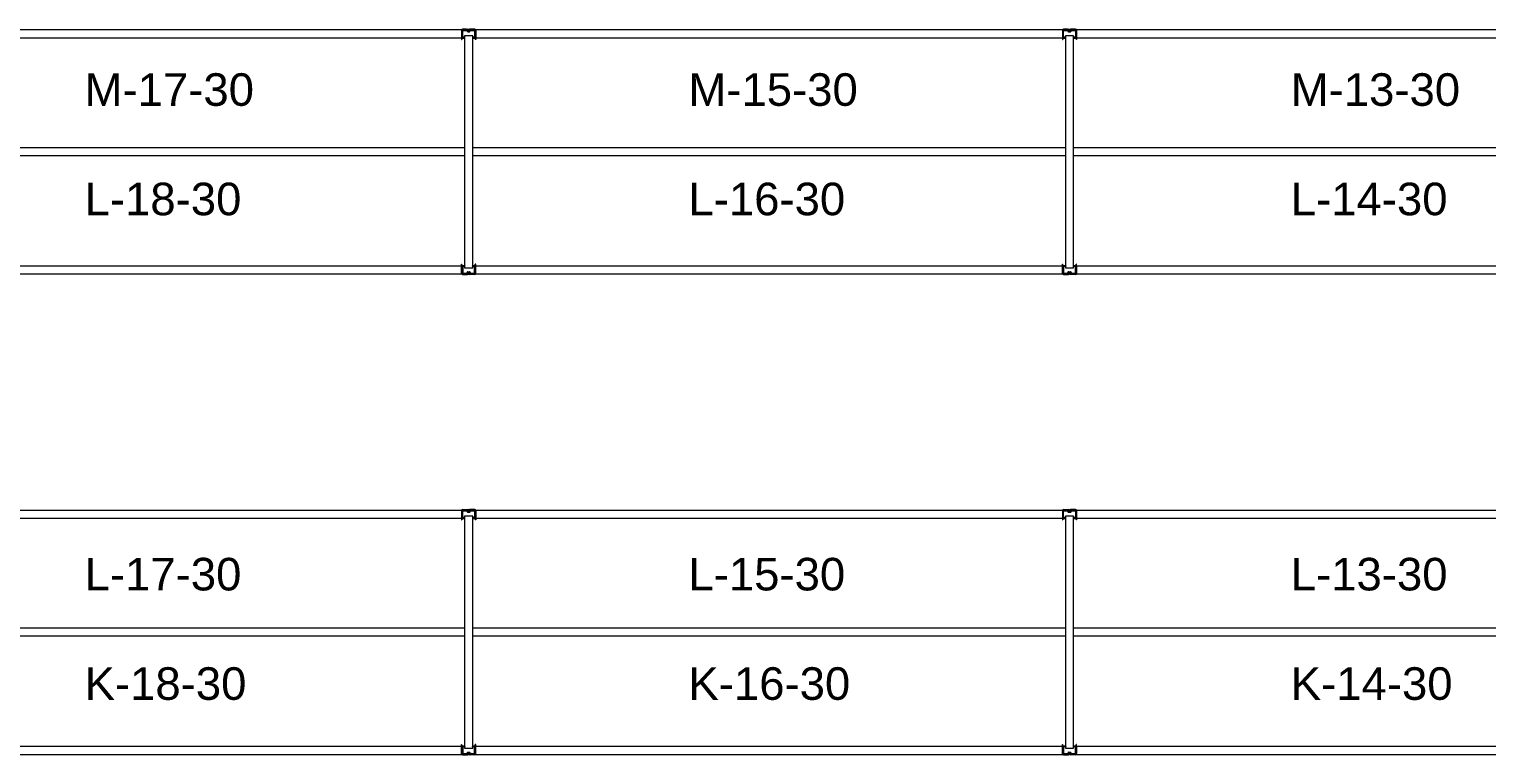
# Model space of a CAD drawing. Header units: inches. Extents: x 2743 to 10591, y -1604 to 5792.
# Drawn here: x 3459 to 3817.1, y 373.6 to 551.8 of the extents above; entities that cross this region are included whole.
import ezdxf

# ---------------------------------------------------------------- set-up
doc = ezdxf.new("R2010")
doc.units = ezdxf.units.IN
doc.header["$LTSCALE"] = 0.1875
doc.header["$MEASUREMENT"] = 0
for name, color, linetype, lineweight in [('22 Dimension', 7, 'Continuous', 5), ('32 Echelle', 160, 'Continuous', 15), ('33 Poutre', 30, 'Continuous', 15)]:
    doc.layers.add(name, color=color, linetype=linetype, lineweight=lineweight)
doc.styles.add('arial', font='')
doc.styles.get('arial').set_extended_font_data('Arial')

msp = doc.modelspace()

# ---------------------------------------------------------------- hatches: boundary and pattern name
at = {"layer": '32 Echelle'}
for points in [[(3565.95882, 549.49574), (3565.95882, 549.68324), (3565.77132, 549.68324)], [(3565.95882, 549.49574), (3565.95882, 549.68324), (3565.77132, 549.68324)], [(3567.95882, 549.49574), (3567.95882, 549.68324), (3568.14632, 549.68324)], [(3567.95882, 549.49574), (3567.95882, 549.68324), (3568.14632, 549.68324)], [(3713.58382, 549.49574), (3713.58382, 549.68324), (3713.39632, 549.68324)], [(3713.58382, 549.49574), (3713.58382, 549.68324), (3713.39632, 549.68324)], [(3715.58382, 549.49574), (3715.58382, 549.68324), (3715.77132, 549.68324)], [(3715.58382, 549.49574), (3715.58382, 549.68324), (3715.77132, 549.68324)], [(3565.95882, 493.87074), (3565.95882, 493.68324), (3565.77132, 493.68324)], [(3565.95882, 493.87074), (3565.95882, 493.68324), (3565.77132, 493.68324)], [(3567.95882, 493.87074), (3567.95882, 493.68324), (3568.14632, 493.68324)], [(3567.95882, 493.87074), (3567.95882, 493.68324), (3568.14632, 493.68324)], [(3713.58382, 493.87074), (3713.58382, 493.68324), (3713.39632, 493.68324)], [(3713.58382, 493.87074), (3713.58382, 493.68324), (3713.39632, 493.68324)], [(3715.58382, 493.87074), (3715.58382, 493.68324), (3715.77132, 493.68324)], [(3715.58382, 493.87074), (3715.58382, 493.68324), (3715.77132, 493.68324)], [(3565.95882, 431.49574), (3565.95882, 431.68324), (3565.77132, 431.68324)], [(3565.95882, 431.49574), (3565.95882, 431.68324), (3565.77132, 431.68324)], [(3567.95882, 431.49574), (3567.95882, 431.68324), (3568.14632, 431.68324)], [(3567.95882, 431.49574), (3567.95882, 431.68324), (3568.14632, 431.68324)], [(3713.58382, 431.49574), (3713.58382, 431.68324), (3713.39632, 431.68324)], [(3713.58382, 431.49574), (3713.58382, 431.68324), (3713.39632, 431.68324)], [(3715.58382, 431.49574), (3715.58382, 431.68324), (3715.77132, 431.68324)], [(3715.58382, 431.49574), (3715.58382, 431.68324), (3715.77132, 431.68324)], [(3565.95882, 375.87074), (3565.95882, 375.68324), (3565.77132, 375.68324)], [(3565.95882, 375.87074), (3565.95882, 375.68324), (3565.77132, 375.68324)], [(3567.95882, 375.87074), (3567.95882, 375.68324), (3568.14632, 375.68324)], [(3567.95882, 375.87074), (3567.95882, 375.68324), (3568.14632, 375.68324)], [(3713.58382, 375.87074), (3713.58382, 375.68324), (3713.39632, 375.68324)], [(3713.58382, 375.87074), (3713.58382, 375.68324), (3713.39632, 375.68324)], [(3715.58382, 375.87074), (3715.58382, 375.68324), (3715.77132, 375.68324)], [(3715.58382, 375.87074), (3715.58382, 375.68324), (3715.77132, 375.68324)]]:
    msp.add_hatch(color=256, dxfattribs=at).paths.add_polyline_path(points)

# ---------------------------------------------------------------- linework, layer by layer
at = {"layer": '22 Dimension'}
for p, q in [((3565.95882, 522.68324), (3420.33382, 522.68324)), ((3565.95882, 520.68324), (3420.33382, 520.68324)), ((3713.58382, 522.68324), (3567.95882, 522.68324)), ((3713.58382, 520.68324), (3567.95882, 520.68324)), ((3861.20882, 522.68324), (3715.58382, 522.68324)), ((3861.20882, 520.68324), (3715.58382, 520.68324)), ((3565.95882, 404.68324), (3420.33382, 404.68324)), ((3713.58382, 404.68324), (3567.95882, 404.68324)), ((3861.20882, 404.68324), (3715.58382, 404.68324)), ((3565.95882, 402.68324), (3420.33382, 402.68324)), ((3713.58382, 402.68324), (3567.95882, 402.68324)), ((3861.20882, 402.68324), (3715.58382, 402.68324))]:
    msp.add_line(p, q, dxfattribs=at)
at = {"layer": '32 Echelle', "linetype": 'Continuous', "lineweight": 25}
for p, q in [((3566.44645, 551.68324), (3565.51761, 551.68324)), ((3566.44645, 551.68324), (3565.51761, 551.68324)), ((3565.51761, 551.59324), (3566.44645, 551.59324)), ((3565.51761, 551.59324), (3566.44645, 551.59324)), ((3566.5361, 551.5269), (3566.58001, 551.38326)), ((3566.5361, 551.5269), (3566.58001, 551.38326)), ((3566.66608, 551.40958), (3566.62217, 551.55321)), ((3566.66608, 551.40958), (3566.62217, 551.55321)), ((3567.29547, 551.55321), (3567.25155, 551.40958)), ((3567.29547, 551.55321), (3567.25155, 551.40958)), ((3567.33762, 551.38326), (3567.38153, 551.5269)), ((3567.33762, 551.38326), (3567.38153, 551.5269)), ((3568.40002, 551.68324), (3567.47119, 551.68324)), ((3568.40002, 551.68324), (3567.47119, 551.68324)), ((3567.47119, 551.59324), (3568.40002, 551.59324)), ((3567.47119, 551.59324), (3568.40002, 551.59324)), ((3714.07145, 551.68324), (3713.14261, 551.68324)), ((3714.07145, 551.68324), (3713.14261, 551.68324)), ((3713.14261, 551.59324), (3714.07145, 551.59324)), ((3713.14261, 551.59324), (3714.07145, 551.59324)), ((3714.1611, 551.5269), (3714.20501, 551.38326)), ((3714.1611, 551.5269), (3714.20501, 551.38326)), ((3714.29108, 551.40958), (3714.24717, 551.55321)), ((3714.29108, 551.40958), (3714.24717, 551.55321)), ((3714.92047, 551.55321), (3714.87655, 551.40958)), ((3714.92047, 551.55321), (3714.87655, 551.40958)), ((3714.96262, 551.38326), (3715.00653, 551.5269)), ((3714.96262, 551.38326), (3715.00653, 551.5269)), ((3716.02502, 551.68324), (3715.09619, 551.68324)), ((3716.02502, 551.68324), (3715.09619, 551.68324)), ((3715.09619, 551.59324), (3716.02502, 551.59324)), ((3715.09619, 551.59324), (3716.02502, 551.59324)), ((3565.33386, 551.49949), (3565.33386, 549.86699)), ((3565.33386, 551.49949), (3565.33386, 549.86699)), ((3565.42386, 549.86699), (3565.42386, 551.49949)), ((3565.42386, 549.86699), (3565.42386, 551.49949)), ((3565.93386, 549.77324), (3565.51761, 549.77324)), ((3565.93386, 549.77324), (3565.51761, 549.77324)), ((3565.51761, 549.68324), (3565.93386, 549.68324)), ((3565.51761, 549.68324), (3565.93386, 549.68324)), ((3565.93386, 549.68324), (3565.93386, 549.77324)), ((3565.93386, 549.68324), (3565.93386, 549.77324)), ((3567.1619, 551.34324), (3566.75573, 551.34324)), ((3567.1619, 551.34324), (3566.75573, 551.34324)), ((3566.75573, 551.25324), (3567.1619, 551.25324)), ((3566.75573, 551.25324), (3567.1619, 551.25324)), ((3568.40002, 549.77324), (3567.98377, 549.77324)), ((3567.98377, 549.77324), (3567.98377, 549.68324)), ((3568.40002, 549.77324), (3567.98377, 549.77324)), ((3567.98377, 549.77324), (3567.98377, 549.68324)), ((3567.98377, 549.68324), (3568.40002, 549.68324)), ((3567.98377, 549.68324), (3568.40002, 549.68324)), ((3568.49377, 551.49949), (3568.49377, 549.86699)), ((3568.49377, 551.49949), (3568.49377, 549.86699)), ((3568.58377, 549.86699), (3568.58377, 551.49949)), ((3568.58377, 549.86699), (3568.58377, 551.49949)), ((3712.95886, 551.49949), (3712.95886, 549.86699)), ((3712.95886, 551.49949), (3712.95886, 549.86699)), ((3713.04886, 549.86699), (3713.04886, 551.49949)), ((3713.04886, 549.86699), (3713.04886, 551.49949)), ((3713.55886, 549.77324), (3713.14261, 549.77324)), ((3713.55886, 549.77324), (3713.14261, 549.77324)), ((3713.14261, 549.68324), (3713.55886, 549.68324)), ((3713.14261, 549.68324), (3713.55886, 549.68324)), ((3713.55886, 549.68324), (3713.55886, 549.77324)), ((3713.55886, 549.68324), (3713.55886, 549.77324)), ((3714.7869, 551.34324), (3714.38073, 551.34324)), ((3714.7869, 551.34324), (3714.38073, 551.34324)), ((3714.38073, 551.25324), (3714.7869, 551.25324)), ((3714.38073, 551.25324), (3714.7869, 551.25324)), ((3716.02502, 549.77324), (3715.60877, 549.77324)), ((3715.60877, 549.77324), (3715.60877, 549.68324)), ((3716.02502, 549.77324), (3715.60877, 549.77324)), ((3715.60877, 549.77324), (3715.60877, 549.68324)), ((3715.60877, 549.68324), (3716.02502, 549.68324)), ((3715.60877, 549.68324), (3716.02502, 549.68324)), ((3716.11877, 551.49949), (3716.11877, 549.86699)), ((3716.11877, 551.49949), (3716.11877, 549.86699)), ((3716.20877, 549.86699), (3716.20877, 551.49949)), ((3716.20877, 549.86699), (3716.20877, 551.49949)), ((3565.33386, 491.86699), (3565.33386, 493.49949)), ((3565.33386, 491.86699), (3565.33386, 493.49949)), ((3565.42386, 493.49949), (3565.42386, 491.86699)), ((3565.42386, 493.49949), (3565.42386, 491.86699)), ((3565.51761, 493.68324), (3565.93386, 493.68324)), ((3565.51761, 493.68324), (3565.93386, 493.68324)), ((3565.93386, 493.59324), (3565.51761, 493.59324)), ((3565.93386, 493.59324), (3565.51761, 493.59324)), ((3565.51761, 491.77324), (3566.44645, 491.77324)), ((3565.51761, 491.77324), (3566.44645, 491.77324)), ((3566.44645, 491.68324), (3565.51761, 491.68324)), ((3566.44645, 491.68324), (3565.51761, 491.68324)), ((3565.93386, 493.68324), (3565.93386, 493.59324)), ((3565.93386, 493.68324), (3565.93386, 493.59324)), ((3566.5361, 491.83958), (3566.58001, 491.98321)), ((3566.5361, 491.83958), (3566.58001, 491.98321)), ((3566.66608, 491.9569), (3566.62217, 491.81326)), ((3566.66608, 491.9569), (3566.62217, 491.81326)), ((3566.75573, 492.11324), (3567.1619, 492.11324)), ((3566.75573, 492.11324), (3567.1619, 492.11324)), ((3567.1619, 492.02324), (3566.75573, 492.02324)), ((3567.1619, 492.02324), (3566.75573, 492.02324)), ((3567.29547, 491.81326), (3567.25155, 491.9569)), ((3567.29547, 491.81326), (3567.25155, 491.9569)), ((3567.33762, 491.98321), (3567.38153, 491.83958)), ((3567.33762, 491.98321), (3567.38153, 491.83958)), ((3567.47119, 491.77324), (3568.40002, 491.77324)), ((3567.47119, 491.77324), (3568.40002, 491.77324)), ((3568.40002, 491.68324), (3567.47119, 491.68324)), ((3568.40002, 491.68324), (3567.47119, 491.68324)), ((3567.98377, 493.68324), (3568.40002, 493.68324)), ((3567.98377, 493.59324), (3567.98377, 493.68324)), ((3567.98377, 493.68324), (3568.40002, 493.68324)), ((3567.98377, 493.59324), (3567.98377, 493.68324)), ((3568.40002, 493.59324), (3567.98377, 493.59324)), ((3568.40002, 493.59324), (3567.98377, 493.59324)), ((3568.49377, 491.86699), (3568.49377, 493.49949)), ((3568.49377, 491.86699), (3568.49377, 493.49949)), ((3568.58377, 493.49949), (3568.58377, 491.86699)), ((3568.58377, 493.49949), (3568.58377, 491.86699)), ((3712.95886, 491.86699), (3712.95886, 493.49949)), ((3712.95886, 491.86699), (3712.95886, 493.49949)), ((3713.04886, 493.49949), (3713.04886, 491.86699)), ((3713.04886, 493.49949), (3713.04886, 491.86699)), ((3713.14261, 493.68324), (3713.55886, 493.68324)), ((3713.14261, 493.68324), (3713.55886, 493.68324)), ((3713.55886, 493.59324), (3713.14261, 493.59324)), ((3713.55886, 493.59324), (3713.14261, 493.59324)), ((3713.14261, 491.77324), (3714.07145, 491.77324)), ((3713.14261, 491.77324), (3714.07145, 491.77324)), ((3714.07145, 491.68324), (3713.14261, 491.68324)), ((3714.07145, 491.68324), (3713.14261, 491.68324)), ((3713.55886, 493.68324), (3713.55886, 493.59324)), ((3713.55886, 493.68324), (3713.55886, 493.59324)), ((3714.1611, 491.83958), (3714.20501, 491.98321)), ((3714.1611, 491.83958), (3714.20501, 491.98321)), ((3714.29108, 491.9569), (3714.24717, 491.81326)), ((3714.29108, 491.9569), (3714.24717, 491.81326)), ((3714.38073, 492.11324), (3714.7869, 492.11324)), ((3714.38073, 492.11324), (3714.7869, 492.11324)), ((3714.7869, 492.02324), (3714.38073, 492.02324)), ((3714.7869, 492.02324), (3714.38073, 492.02324)), ((3714.92047, 491.81326), (3714.87655, 491.9569)), ((3714.92047, 491.81326), (3714.87655, 491.9569)), ((3714.96262, 491.98321), (3715.00653, 491.83958)), ((3714.96262, 491.98321), (3715.00653, 491.83958)), ((3715.09619, 491.77324), (3716.02502, 491.77324)), ((3715.09619, 491.77324), (3716.02502, 491.77324)), ((3716.02502, 491.68324), (3715.09619, 491.68324)), ((3716.02502, 491.68324), (3715.09619, 491.68324)), ((3715.60877, 493.68324), (3716.02502, 493.68324)), ((3715.60877, 493.59324), (3715.60877, 493.68324)), ((3715.60877, 493.68324), (3716.02502, 493.68324)), ((3715.60877, 493.59324), (3715.60877, 493.68324)), ((3716.02502, 493.59324), (3715.60877, 493.59324)), ((3716.02502, 493.59324), (3715.60877, 493.59324)), ((3716.11877, 491.86699), (3716.11877, 493.49949)), ((3716.11877, 491.86699), (3716.11877, 493.49949)), ((3716.20877, 493.49949), (3716.20877, 491.86699)), ((3716.20877, 493.49949), (3716.20877, 491.86699)), ((3565.33386, 433.49949), (3565.33386, 431.86699)), ((3565.33386, 433.49949), (3565.33386, 431.86699)), ((3565.42386, 431.86699), (3565.42386, 433.49949)), ((3565.42386, 431.86699), (3565.42386, 433.49949)), ((3566.44645, 433.68324), (3565.51761, 433.68324)), ((3566.44645, 433.68324), (3565.51761, 433.68324)), ((3565.51761, 433.59324), (3566.44645, 433.59324)), ((3565.51761, 433.59324), (3566.44645, 433.59324)), ((3566.5361, 433.5269), (3566.58001, 433.38326)), ((3566.5361, 433.5269), (3566.58001, 433.38326)), ((3566.66608, 433.40958), (3566.62217, 433.55321)), ((3566.66608, 433.40958), (3566.62217, 433.55321)), ((3567.1619, 433.34324), (3566.75573, 433.34324)), ((3567.1619, 433.34324), (3566.75573, 433.34324)), ((3567.29547, 433.55321), (3567.25155, 433.40958)), ((3567.29547, 433.55321), (3567.25155, 433.40958)), ((3567.33762, 433.38326), (3567.38153, 433.5269)), ((3567.33762, 433.38326), (3567.38153, 433.5269)), ((3568.40002, 433.68324), (3567.47119, 433.68324)), ((3568.40002, 433.68324), (3567.47119, 433.68324)), ((3567.47119, 433.59324), (3568.40002, 433.59324)), ((3567.47119, 433.59324), (3568.40002, 433.59324)), ((3568.49377, 433.49949), (3568.49377, 431.86699)), ((3568.49377, 433.49949), (3568.49377, 431.86699)), ((3568.58377, 431.86699), (3568.58377, 433.49949)), ((3568.58377, 431.86699), (3568.58377, 433.49949)), ((3712.95886, 433.49949), (3712.95886, 431.86699)), ((3712.95886, 433.49949), (3712.95886, 431.86699)), ((3713.04886, 431.86699), (3713.04886, 433.49949)), ((3713.04886, 431.86699), (3713.04886, 433.49949)), ((3714.07145, 433.68324), (3713.14261, 433.68324)), ((3714.07145, 433.68324), (3713.14261, 433.68324)), ((3713.14261, 433.59324), (3714.07145, 433.59324)), ((3713.14261, 433.59324), (3714.07145, 433.59324)), ((3714.1611, 433.5269), (3714.20501, 433.38326)), ((3714.1611, 433.5269), (3714.20501, 433.38326)), ((3714.29108, 433.40958), (3714.24717, 433.55321)), ((3714.29108, 433.40958), (3714.24717, 433.55321)), ((3714.7869, 433.34324), (3714.38073, 433.34324)), ((3714.7869, 433.34324), (3714.38073, 433.34324)), ((3714.92047, 433.55321), (3714.87655, 433.40958)), ((3714.92047, 433.55321), (3714.87655, 433.40958)), ((3714.96262, 433.38326), (3715.00653, 433.5269)), ((3714.96262, 433.38326), (3715.00653, 433.5269)), ((3716.02502, 433.68324), (3715.09619, 433.68324)), ((3716.02502, 433.68324), (3715.09619, 433.68324)), ((3715.09619, 433.59324), (3716.02502, 433.59324)), ((3715.09619, 433.59324), (3716.02502, 433.59324)), ((3716.11877, 433.49949), (3716.11877, 431.86699)), ((3716.11877, 433.49949), (3716.11877, 431.86699)), ((3716.20877, 431.86699), (3716.20877, 433.49949)), ((3716.20877, 431.86699), (3716.20877, 433.49949)), ((3565.93386, 431.77324), (3565.51761, 431.77324)), ((3565.93386, 431.77324), (3565.51761, 431.77324)), ((3565.51761, 431.68324), (3565.93386, 431.68324)), ((3565.51761, 431.68324), (3565.93386, 431.68324)), ((3565.93386, 431.68324), (3565.93386, 431.77324)), ((3565.93386, 431.68324), (3565.93386, 431.77324)), ((3566.75573, 433.25324), (3567.1619, 433.25324)), ((3566.75573, 433.25324), (3567.1619, 433.25324)), ((3568.40002, 431.77324), (3567.98377, 431.77324)), ((3567.98377, 431.77324), (3567.98377, 431.68324)), ((3568.40002, 431.77324), (3567.98377, 431.77324)), ((3567.98377, 431.77324), (3567.98377, 431.68324)), ((3567.98377, 431.68324), (3568.40002, 431.68324)), ((3567.98377, 431.68324), (3568.40002, 431.68324)), ((3713.55886, 431.77324), (3713.14261, 431.77324)), ((3713.55886, 431.77324), (3713.14261, 431.77324)), ((3713.14261, 431.68324), (3713.55886, 431.68324)), ((3713.14261, 431.68324), (3713.55886, 431.68324)), ((3713.55886, 431.68324), (3713.55886, 431.77324)), ((3713.55886, 431.68324), (3713.55886, 431.77324)), ((3714.38073, 433.25324), (3714.7869, 433.25324)), ((3714.38073, 433.25324), (3714.7869, 433.25324)), ((3716.02502, 431.77324), (3715.60877, 431.77324)), ((3715.60877, 431.77324), (3715.60877, 431.68324)), ((3716.02502, 431.77324), (3715.60877, 431.77324)), ((3715.60877, 431.77324), (3715.60877, 431.68324)), ((3715.60877, 431.68324), (3716.02502, 431.68324)), ((3715.60877, 431.68324), (3716.02502, 431.68324)), ((3565.33386, 373.86699), (3565.33386, 375.49949)), ((3565.33386, 373.86699), (3565.33386, 375.49949)), ((3565.42386, 375.49949), (3565.42386, 373.86699)), ((3565.42386, 375.49949), (3565.42386, 373.86699)), ((3565.51761, 375.68324), (3565.93386, 375.68324)), ((3565.51761, 375.68324), (3565.93386, 375.68324)), ((3565.93386, 375.59324), (3565.51761, 375.59324)), ((3565.93386, 375.59324), (3565.51761, 375.59324)), ((3565.51761, 373.77324), (3566.44645, 373.77324)), ((3565.51761, 373.77324), (3566.44645, 373.77324)), ((3566.44645, 373.68324), (3565.51761, 373.68324)), ((3566.44645, 373.68324), (3565.51761, 373.68324)), ((3565.93386, 375.68324), (3565.93386, 375.59324)), ((3565.93386, 375.68324), (3565.93386, 375.59324)), ((3566.5361, 373.83958), (3566.58001, 373.98321)), ((3566.5361, 373.83958), (3566.58001, 373.98321)), ((3566.66608, 373.9569), (3566.62217, 373.81326)), ((3566.66608, 373.9569), (3566.62217, 373.81326)), ((3566.75573, 374.11324), (3567.1619, 374.11324)), ((3566.75573, 374.11324), (3567.1619, 374.11324)), ((3567.1619, 374.02324), (3566.75573, 374.02324)), ((3567.1619, 374.02324), (3566.75573, 374.02324)), ((3567.29547, 373.81326), (3567.25155, 373.9569)), ((3567.29547, 373.81326), (3567.25155, 373.9569)), ((3567.33762, 373.98321), (3567.38153, 373.83958)), ((3567.33762, 373.98321), (3567.38153, 373.83958)), ((3567.47119, 373.77324), (3568.40002, 373.77324)), ((3567.47119, 373.77324), (3568.40002, 373.77324)), ((3568.40002, 373.68324), (3567.47119, 373.68324)), ((3568.40002, 373.68324), (3567.47119, 373.68324)), ((3567.98377, 375.68324), (3568.40002, 375.68324)), ((3567.98377, 375.59324), (3567.98377, 375.68324)), ((3567.98377, 375.68324), (3568.40002, 375.68324)), ((3567.98377, 375.59324), (3567.98377, 375.68324)), ((3568.40002, 375.59324), (3567.98377, 375.59324)), ((3568.40002, 375.59324), (3567.98377, 375.59324)), ((3568.49377, 373.86699), (3568.49377, 375.49949)), ((3568.49377, 373.86699), (3568.49377, 375.49949)), ((3568.58377, 375.49949), (3568.58377, 373.86699)), ((3568.58377, 375.49949), (3568.58377, 373.86699)), ((3712.95886, 373.86699), (3712.95886, 375.49949)), ((3712.95886, 373.86699), (3712.95886, 375.49949)), ((3713.04886, 375.49949), (3713.04886, 373.86699)), ((3713.04886, 375.49949), (3713.04886, 373.86699)), ((3713.14261, 375.68324), (3713.55886, 375.68324)), ((3713.14261, 375.68324), (3713.55886, 375.68324)), ((3713.55886, 375.59324), (3713.14261, 375.59324)), ((3713.55886, 375.59324), (3713.14261, 375.59324)), ((3713.14261, 373.77324), (3714.07145, 373.77324)), ((3713.14261, 373.77324), (3714.07145, 373.77324)), ((3714.07145, 373.68324), (3713.14261, 373.68324)), ((3714.07145, 373.68324), (3713.14261, 373.68324)), ((3713.55886, 375.68324), (3713.55886, 375.59324)), ((3713.55886, 375.68324), (3713.55886, 375.59324)), ((3714.1611, 373.83958), (3714.20501, 373.98321)), ((3714.1611, 373.83958), (3714.20501, 373.98321)), ((3714.29108, 373.9569), (3714.24717, 373.81326)), ((3714.29108, 373.9569), (3714.24717, 373.81326)), ((3714.38073, 374.11324), (3714.7869, 374.11324)), ((3714.38073, 374.11324), (3714.7869, 374.11324)), ((3714.7869, 374.02324), (3714.38073, 374.02324)), ((3714.7869, 374.02324), (3714.38073, 374.02324)), ((3714.92047, 373.81326), (3714.87655, 373.9569)), ((3714.92047, 373.81326), (3714.87655, 373.9569)), ((3714.96262, 373.98321), (3715.00653, 373.83958)), ((3714.96262, 373.98321), (3715.00653, 373.83958)), ((3715.09619, 373.77324), (3716.02502, 373.77324)), ((3715.09619, 373.77324), (3716.02502, 373.77324)), ((3716.02502, 373.68324), (3715.09619, 373.68324)), ((3716.02502, 373.68324), (3715.09619, 373.68324)), ((3715.60877, 375.68324), (3716.02502, 375.68324)), ((3715.60877, 375.59324), (3715.60877, 375.68324)), ((3715.60877, 375.68324), (3716.02502, 375.68324)), ((3715.60877, 375.59324), (3715.60877, 375.68324)), ((3716.02502, 375.59324), (3715.60877, 375.59324)), ((3716.02502, 375.59324), (3715.60877, 375.59324)), ((3716.11877, 373.86699), (3716.11877, 375.49949)), ((3716.11877, 373.86699), (3716.11877, 375.49949)), ((3716.20877, 375.49949), (3716.20877, 373.86699)), ((3716.20877, 375.49949), (3716.20877, 373.86699))]:
    msp.add_line(p, q, dxfattribs=at)
at = {"layer": '32 Echelle'}
for p, q in [((3565.95882, 549.68324), (3565.77132, 549.68324)), ((3565.95882, 549.49574), (3565.77132, 549.68324)), ((3565.95882, 549.68324), (3565.77132, 549.68324)), ((3565.95882, 549.49574), (3565.77132, 549.68324)), ((3567.95882, 550.18324), (3565.95882, 550.18324)), ((3565.95882, 550.18324), (3565.95882, 493.18324)), ((3567.95882, 550.18324), (3565.95882, 550.18324)), ((3565.95882, 550.18324), (3565.95882, 493.18324)), ((3565.95882, 549.49574), (3565.95882, 549.68324)), ((3565.95882, 549.49574), (3565.95882, 549.68324)), ((3567.95882, 493.18324), (3567.95882, 550.18324)), ((3567.95882, 493.18324), (3567.95882, 550.18324)), ((3567.95882, 549.68324), (3568.14632, 549.68324)), ((3567.95882, 549.49574), (3567.95882, 549.68324)), ((3567.95882, 549.49574), (3568.14632, 549.68324)), ((3567.95882, 549.68324), (3568.14632, 549.68324)), ((3567.95882, 549.49574), (3567.95882, 549.68324)), ((3567.95882, 549.49574), (3568.14632, 549.68324)), ((3713.58382, 549.68324), (3713.39632, 549.68324)), ((3713.58382, 549.49574), (3713.39632, 549.68324)), ((3713.58382, 549.68324), (3713.39632, 549.68324)), ((3713.58382, 549.49574), (3713.39632, 549.68324)), ((3715.58382, 550.18324), (3713.58382, 550.18324)), ((3713.58382, 550.18324), (3713.58382, 493.18324)), ((3715.58382, 550.18324), (3713.58382, 550.18324)), ((3713.58382, 550.18324), (3713.58382, 493.18324)), ((3713.58382, 549.49574), (3713.58382, 549.68324)), ((3713.58382, 549.49574), (3713.58382, 549.68324)), ((3715.58382, 493.18324), (3715.58382, 550.18324)), ((3715.58382, 493.18324), (3715.58382, 550.18324)), ((3715.58382, 549.68324), (3715.77132, 549.68324)), ((3715.58382, 549.49574), (3715.58382, 549.68324)), ((3715.58382, 549.49574), (3715.77132, 549.68324)), ((3715.58382, 549.68324), (3715.77132, 549.68324)), ((3715.58382, 549.49574), (3715.58382, 549.68324)), ((3715.58382, 549.49574), (3715.77132, 549.68324)), ((3565.95882, 493.87074), (3565.77132, 493.68324)), ((3565.95882, 493.87074), (3565.77132, 493.68324)), ((3565.95882, 493.68324), (3565.77132, 493.68324)), ((3565.95882, 493.68324), (3565.77132, 493.68324)), ((3565.95882, 493.87074), (3565.95882, 493.68324)), ((3565.95882, 493.87074), (3565.95882, 493.68324)), ((3565.95882, 493.18324), (3567.95882, 493.18324)), ((3565.95882, 493.18324), (3567.95882, 493.18324)), ((3567.95882, 493.87074), (3567.95882, 493.68324)), ((3567.95882, 493.87074), (3568.14632, 493.68324)), ((3567.95882, 493.87074), (3567.95882, 493.68324)), ((3567.95882, 493.87074), (3568.14632, 493.68324)), ((3567.95882, 493.68324), (3568.14632, 493.68324)), ((3567.95882, 493.68324), (3568.14632, 493.68324)), ((3713.58382, 493.87074), (3713.39632, 493.68324)), ((3713.58382, 493.87074), (3713.39632, 493.68324)), ((3713.58382, 493.68324), (3713.39632, 493.68324)), ((3713.58382, 493.68324), (3713.39632, 493.68324)), ((3713.58382, 493.87074), (3713.58382, 493.68324)), ((3713.58382, 493.87074), (3713.58382, 493.68324)), ((3713.58382, 493.18324), (3715.58382, 493.18324)), ((3713.58382, 493.18324), (3715.58382, 493.18324)), ((3715.58382, 493.87074), (3715.58382, 493.68324)), ((3715.58382, 493.87074), (3715.77132, 493.68324)), ((3715.58382, 493.87074), (3715.58382, 493.68324)), ((3715.58382, 493.87074), (3715.77132, 493.68324)), ((3715.58382, 493.68324), (3715.77132, 493.68324)), ((3715.58382, 493.68324), (3715.77132, 493.68324)), ((3565.95882, 431.68324), (3565.77132, 431.68324)), ((3565.95882, 431.49574), (3565.77132, 431.68324)), ((3565.95882, 431.68324), (3565.77132, 431.68324)), ((3565.95882, 431.49574), (3565.77132, 431.68324)), ((3567.95882, 432.18324), (3565.95882, 432.18324)), ((3565.95882, 432.18324), (3565.95882, 375.18324)), ((3567.95882, 432.18324), (3565.95882, 432.18324)), ((3565.95882, 432.18324), (3565.95882, 375.18324)), ((3565.95882, 431.49574), (3565.95882, 431.68324)), ((3565.95882, 431.49574), (3565.95882, 431.68324)), ((3567.95882, 375.18324), (3567.95882, 432.18324)), ((3567.95882, 375.18324), (3567.95882, 432.18324)), ((3567.95882, 431.68324), (3568.14632, 431.68324)), ((3567.95882, 431.49574), (3567.95882, 431.68324)), ((3567.95882, 431.49574), (3568.14632, 431.68324)), ((3567.95882, 431.68324), (3568.14632, 431.68324)), ((3567.95882, 431.49574), (3567.95882, 431.68324)), ((3567.95882, 431.49574), (3568.14632, 431.68324)), ((3713.58382, 431.68324), (3713.39632, 431.68324)), ((3713.58382, 431.49574), (3713.39632, 431.68324)), ((3713.58382, 431.68324), (3713.39632, 431.68324)), ((3713.58382, 431.49574), (3713.39632, 431.68324)), ((3715.58382, 432.18324), (3713.58382, 432.18324)), ((3713.58382, 432.18324), (3713.58382, 375.18324)), ((3715.58382, 432.18324), (3713.58382, 432.18324)), ((3713.58382, 432.18324), (3713.58382, 375.18324)), ((3713.58382, 431.49574), (3713.58382, 431.68324)), ((3713.58382, 431.49574), (3713.58382, 431.68324)), ((3715.58382, 375.18324), (3715.58382, 432.18324)), ((3715.58382, 375.18324), (3715.58382, 432.18324)), ((3715.58382, 431.68324), (3715.77132, 431.68324)), ((3715.58382, 431.49574), (3715.58382, 431.68324)), ((3715.58382, 431.49574), (3715.77132, 431.68324)), ((3715.58382, 431.68324), (3715.77132, 431.68324)), ((3715.58382, 431.49574), (3715.58382, 431.68324)), ((3715.58382, 431.49574), (3715.77132, 431.68324)), ((3565.95882, 375.87074), (3565.77132, 375.68324)), ((3565.95882, 375.87074), (3565.77132, 375.68324)), ((3565.95882, 375.68324), (3565.77132, 375.68324)), ((3565.95882, 375.68324), (3565.77132, 375.68324)), ((3565.95882, 375.87074), (3565.95882, 375.68324)), ((3565.95882, 375.87074), (3565.95882, 375.68324)), ((3565.95882, 375.18324), (3567.95882, 375.18324)), ((3565.95882, 375.18324), (3567.95882, 375.18324)), ((3567.95882, 375.87074), (3567.95882, 375.68324)), ((3567.95882, 375.87074), (3568.14632, 375.68324)), ((3567.95882, 375.87074), (3567.95882, 375.68324)), ((3567.95882, 375.87074), (3568.14632, 375.68324)), ((3567.95882, 375.68324), (3568.14632, 375.68324)), ((3567.95882, 375.68324), (3568.14632, 375.68324)), ((3713.58382, 375.87074), (3713.39632, 375.68324)), ((3713.58382, 375.87074), (3713.39632, 375.68324)), ((3713.58382, 375.68324), (3713.39632, 375.68324)), ((3713.58382, 375.68324), (3713.39632, 375.68324)), ((3713.58382, 375.87074), (3713.58382, 375.68324)), ((3713.58382, 375.87074), (3713.58382, 375.68324)), ((3713.58382, 375.18324), (3715.58382, 375.18324)), ((3713.58382, 375.18324), (3715.58382, 375.18324)), ((3715.58382, 375.87074), (3715.58382, 375.68324)), ((3715.58382, 375.87074), (3715.77132, 375.68324)), ((3715.58382, 375.87074), (3715.58382, 375.68324)), ((3715.58382, 375.87074), (3715.77132, 375.68324)), ((3715.58382, 375.68324), (3715.77132, 375.68324)), ((3715.58382, 375.68324), (3715.77132, 375.68324))]:
    msp.add_line(p, q, dxfattribs=at)
at = {"layer": '32 Echelle', "linetype": 'Continuous', "lineweight": 25}
for centre, radius, start, end in [((3565.51761, 551.49949), 0.18375, 90, 180), ((3565.51761, 551.49949), 0.18375, 90, 180), ((3565.51761, 551.49949), 0.09375, 90, 180), ((3565.51761, 551.49949), 0.09375, 90, 180), ((3566.44645, 551.49949), 0.18375, 17, 90), ((3566.44645, 551.49949), 0.18375, 17, 90), ((3566.44645, 551.49949), 0.09375, 17, 90), ((3566.44645, 551.49949), 0.09375, 17, 90), ((3567.47119, 551.49949), 0.18375, 90, 163), ((3567.47119, 551.49949), 0.18375, 90, 163), ((3567.47119, 551.49949), 0.09375, 90, 163), ((3567.47119, 551.49949), 0.09375, 90, 163), ((3568.40002, 551.49949), 0.18375, 0, 90), ((3568.40002, 551.49949), 0.18375, 0, 90), ((3568.40002, 551.49949), 0.09375, 0, 90), ((3568.40002, 551.49949), 0.09375, 0, 90), ((3713.14261, 551.49949), 0.18375, 90, 180), ((3713.14261, 551.49949), 0.18375, 90, 180), ((3713.14261, 551.49949), 0.09375, 90, 180), ((3713.14261, 551.49949), 0.09375, 90, 180), ((3714.07145, 551.49949), 0.18375, 17, 90), ((3714.07145, 551.49949), 0.18375, 17, 90), ((3714.07145, 551.49949), 0.09375, 17, 90), ((3714.07145, 551.49949), 0.09375, 17, 90), ((3715.09619, 551.49949), 0.18375, 90, 163), ((3715.09619, 551.49949), 0.18375, 90, 163), ((3715.09619, 551.49949), 0.09375, 90, 163), ((3715.09619, 551.49949), 0.09375, 90, 163), ((3716.02502, 551.49949), 0.18375, 0, 90), ((3716.02502, 551.49949), 0.18375, 0, 90), ((3716.02502, 551.49949), 0.09375, 0, 90), ((3716.02502, 551.49949), 0.09375, 0, 90), ((3565.51761, 549.86699), 0.18375, 180, 270), ((3565.51761, 549.86699), 0.18375, 180, 270), ((3565.51761, 549.86699), 0.09375, 180, 270), ((3565.51761, 549.86699), 0.09375, 180, 270), ((3566.75573, 551.43699), 0.18375, 197, 270), ((3566.75573, 551.43699), 0.18375, 197, 270), ((3566.75573, 551.43699), 0.09375, 197, 270), ((3566.75573, 551.43699), 0.09375, 197, 270), ((3567.1619, 551.43699), 0.09375, 270, 343), ((3567.1619, 551.43699), 0.09375, 270, 343), ((3567.1619, 551.43699), 0.18375, 270, 343), ((3567.1619, 551.43699), 0.18375, 270, 343), ((3568.40002, 549.86699), 0.09375, 270, 0), ((3568.40002, 549.86699), 0.18375, 270, 0), ((3568.40002, 549.86699), 0.09375, 270, 0), ((3568.40002, 549.86699), 0.18375, 270, 0), ((3713.14261, 549.86699), 0.18375, 180, 270), ((3713.14261, 549.86699), 0.18375, 180, 270), ((3713.14261, 549.86699), 0.09375, 180, 270), ((3713.14261, 549.86699), 0.09375, 180, 270), ((3714.38073, 551.43699), 0.18375, 197, 270), ((3714.38073, 551.43699), 0.18375, 197, 270), ((3714.38073, 551.43699), 0.09375, 197, 270), ((3714.38073, 551.43699), 0.09375, 197, 270), ((3714.7869, 551.43699), 0.09375, 270, 343), ((3714.7869, 551.43699), 0.09375, 270, 343), ((3714.7869, 551.43699), 0.18375, 270, 343), ((3714.7869, 551.43699), 0.18375, 270, 343), ((3716.02502, 549.86699), 0.09375, 270, 0), ((3716.02502, 549.86699), 0.18375, 270, 0), ((3716.02502, 549.86699), 0.09375, 270, 0), ((3716.02502, 549.86699), 0.18375, 270, 0), ((3565.51761, 493.49949), 0.18375, 90, 180), ((3565.51761, 493.49949), 0.18375, 90, 180), ((3565.51761, 491.86699), 0.18375, 180, 270), ((3565.51761, 491.86699), 0.18375, 180, 270), ((3565.51761, 493.49949), 0.09375, 90, 180), ((3565.51761, 493.49949), 0.09375, 90, 180), ((3565.51761, 491.86699), 0.09375, 180, 270), ((3565.51761, 491.86699), 0.09375, 180, 270), ((3566.44645, 491.86699), 0.09375, 270, 343), ((3566.44645, 491.86699), 0.09375, 270, 343), ((3566.44645, 491.86699), 0.18375, 270, 343), ((3566.44645, 491.86699), 0.18375, 270, 343), ((3566.75573, 491.92949), 0.18375, 90, 163), ((3566.75573, 491.92949), 0.18375, 90, 163), ((3566.75573, 491.92949), 0.09375, 90, 163), ((3566.75573, 491.92949), 0.09375, 90, 163), ((3567.1619, 491.92949), 0.18375, 17, 90), ((3567.1619, 491.92949), 0.18375, 17, 90), ((3567.1619, 491.92949), 0.09375, 17, 90), ((3567.1619, 491.92949), 0.09375, 17, 90), ((3567.47119, 491.86699), 0.18375, 197, 270), ((3567.47119, 491.86699), 0.18375, 197, 270), ((3567.47119, 491.86699), 0.09375, 197, 270), ((3567.47119, 491.86699), 0.09375, 197, 270), ((3568.40002, 493.49949), 0.18375, 0, 90), ((3568.40002, 493.49949), 0.18375, 0, 90), ((3568.40002, 493.49949), 0.09375, 0, 90), ((3568.40002, 493.49949), 0.09375, 0, 90), ((3568.40002, 491.86699), 0.09375, 270, 0), ((3568.40002, 491.86699), 0.18375, 270, 0), ((3568.40002, 491.86699), 0.09375, 270, 0), ((3568.40002, 491.86699), 0.18375, 270, 0), ((3713.14261, 493.49949), 0.18375, 90, 180), ((3713.14261, 493.49949), 0.18375, 90, 180), ((3713.14261, 491.86699), 0.18375, 180, 270), ((3713.14261, 491.86699), 0.18375, 180, 270), ((3713.14261, 493.49949), 0.09375, 90, 180), ((3713.14261, 493.49949), 0.09375, 90, 180), ((3713.14261, 491.86699), 0.09375, 180, 270), ((3713.14261, 491.86699), 0.09375, 180, 270), ((3714.07145, 491.86699), 0.09375, 270, 343), ((3714.07145, 491.86699), 0.09375, 270, 343), ((3714.07145, 491.86699), 0.18375, 270, 343), ((3714.07145, 491.86699), 0.18375, 270, 343), ((3714.38073, 491.92949), 0.18375, 90, 163), ((3714.38073, 491.92949), 0.18375, 90, 163), ((3714.38073, 491.92949), 0.09375, 90, 163), ((3714.38073, 491.92949), 0.09375, 90, 163), ((3714.7869, 491.92949), 0.18375, 17, 90), ((3714.7869, 491.92949), 0.18375, 17, 90), ((3714.7869, 491.92949), 0.09375, 17, 90), ((3714.7869, 491.92949), 0.09375, 17, 90), ((3715.09619, 491.86699), 0.18375, 197, 270), ((3715.09619, 491.86699), 0.18375, 197, 270), ((3715.09619, 491.86699), 0.09375, 197, 270), ((3715.09619, 491.86699), 0.09375, 197, 270), ((3716.02502, 493.49949), 0.18375, 0, 90), ((3716.02502, 493.49949), 0.18375, 0, 90), ((3716.02502, 493.49949), 0.09375, 0, 90), ((3716.02502, 493.49949), 0.09375, 0, 90), ((3716.02502, 491.86699), 0.09375, 270, 0), ((3716.02502, 491.86699), 0.18375, 270, 0), ((3716.02502, 491.86699), 0.09375, 270, 0), ((3716.02502, 491.86699), 0.18375, 270, 0), ((3565.51761, 433.49949), 0.18375, 90, 180), ((3565.51761, 433.49949), 0.18375, 90, 180), ((3565.51761, 433.49949), 0.09375, 90, 180), ((3565.51761, 433.49949), 0.09375, 90, 180), ((3566.44645, 433.49949), 0.18375, 17, 90), ((3566.44645, 433.49949), 0.18375, 17, 90), ((3566.44645, 433.49949), 0.09375, 17, 90), ((3566.44645, 433.49949), 0.09375, 17, 90), ((3566.75573, 433.43699), 0.18375, 197, 270), ((3566.75573, 433.43699), 0.18375, 197, 270), ((3566.75573, 433.43699), 0.09375, 197, 270), ((3566.75573, 433.43699), 0.09375, 197, 270), ((3567.1619, 433.43699), 0.09375, 270, 343), ((3567.1619, 433.43699), 0.09375, 270, 343), ((3567.1619, 433.43699), 0.18375, 270, 343), ((3567.1619, 433.43699), 0.18375, 270, 343), ((3567.47119, 433.49949), 0.18375, 90, 163), ((3567.47119, 433.49949), 0.18375, 90, 163), ((3567.47119, 433.49949), 0.09375, 90, 163), ((3567.47119, 433.49949), 0.09375, 90, 163), ((3568.40002, 433.49949), 0.18375, 0, 90), ((3568.40002, 433.49949), 0.18375, 0, 90), ((3568.40002, 433.49949), 0.09375, 0, 90), ((3568.40002, 433.49949), 0.09375, 0, 90), ((3713.14261, 433.49949), 0.18375, 90, 180), ((3713.14261, 433.49949), 0.18375, 90, 180), ((3713.14261, 433.49949), 0.09375, 90, 180), ((3713.14261, 433.49949), 0.09375, 90, 180), ((3714.07145, 433.49949), 0.18375, 17, 90), ((3714.07145, 433.49949), 0.18375, 17, 90), ((3714.07145, 433.49949), 0.09375, 17, 90), ((3714.07145, 433.49949), 0.09375, 17, 90), ((3714.38073, 433.43699), 0.18375, 197, 270), ((3714.38073, 433.43699), 0.18375, 197, 270), ((3714.38073, 433.43699), 0.09375, 197, 270), ((3714.38073, 433.43699), 0.09375, 197, 270), ((3714.7869, 433.43699), 0.09375, 270, 343), ((3714.7869, 433.43699), 0.09375, 270, 343), ((3714.7869, 433.43699), 0.18375, 270, 343), ((3714.7869, 433.43699), 0.18375, 270, 343), ((3715.09619, 433.49949), 0.18375, 90, 163), ((3715.09619, 433.49949), 0.18375, 90, 163), ((3715.09619, 433.49949), 0.09375, 90, 163), ((3715.09619, 433.49949), 0.09375, 90, 163), ((3716.02502, 433.49949), 0.18375, 0, 90), ((3716.02502, 433.49949), 0.18375, 0, 90), ((3716.02502, 433.49949), 0.09375, 0, 90), ((3716.02502, 433.49949), 0.09375, 0, 90), ((3565.51761, 431.86699), 0.18375, 180, 270), ((3565.51761, 431.86699), 0.18375, 180, 270), ((3565.51761, 431.86699), 0.09375, 180, 270), ((3565.51761, 431.86699), 0.09375, 180, 270), ((3568.40002, 431.86699), 0.09375, 270, 0), ((3568.40002, 431.86699), 0.18375, 270, 0), ((3568.40002, 431.86699), 0.09375, 270, 0), ((3568.40002, 431.86699), 0.18375, 270, 0), ((3713.14261, 431.86699), 0.18375, 180, 270), ((3713.14261, 431.86699), 0.18375, 180, 270), ((3713.14261, 431.86699), 0.09375, 180, 270), ((3713.14261, 431.86699), 0.09375, 180, 270), ((3716.02502, 431.86699), 0.09375, 270, 0), ((3716.02502, 431.86699), 0.18375, 270, 0), ((3716.02502, 431.86699), 0.09375, 270, 0), ((3716.02502, 431.86699), 0.18375, 270, 0), ((3565.51761, 375.49949), 0.18375, 90, 180), ((3565.51761, 375.49949), 0.18375, 90, 180), ((3565.51761, 373.86699), 0.18375, 180, 270), ((3565.51761, 373.86699), 0.18375, 180, 270), ((3565.51761, 375.49949), 0.09375, 90, 180), ((3565.51761, 375.49949), 0.09375, 90, 180), ((3565.51761, 373.86699), 0.09375, 180, 270), ((3565.51761, 373.86699), 0.09375, 180, 270), ((3566.44645, 373.86699), 0.09375, 270, 343), ((3566.44645, 373.86699), 0.09375, 270, 343), ((3566.44645, 373.86699), 0.18375, 270, 343), ((3566.44645, 373.86699), 0.18375, 270, 343), ((3566.75573, 373.92949), 0.18375, 90, 163), ((3566.75573, 373.92949), 0.18375, 90, 163), ((3566.75573, 373.92949), 0.09375, 90, 163), ((3566.75573, 373.92949), 0.09375, 90, 163), ((3567.1619, 373.92949), 0.18375, 17, 90), ((3567.1619, 373.92949), 0.18375, 17, 90), ((3567.1619, 373.92949), 0.09375, 17, 90), ((3567.1619, 373.92949), 0.09375, 17, 90), ((3567.47119, 373.86699), 0.18375, 197, 270), ((3567.47119, 373.86699), 0.18375, 197, 270), ((3567.47119, 373.86699), 0.09375, 197, 270), ((3567.47119, 373.86699), 0.09375, 197, 270), ((3568.40002, 375.49949), 0.18375, 0, 90), ((3568.40002, 375.49949), 0.18375, 0, 90), ((3568.40002, 375.49949), 0.09375, 0, 90), ((3568.40002, 375.49949), 0.09375, 0, 90), ((3568.40002, 373.86699), 0.09375, 270, 0), ((3568.40002, 373.86699), 0.18375, 270, 0), ((3568.40002, 373.86699), 0.09375, 270, 0), ((3568.40002, 373.86699), 0.18375, 270, 0), ((3713.14261, 375.49949), 0.18375, 90, 180), ((3713.14261, 375.49949), 0.18375, 90, 180), ((3713.14261, 373.86699), 0.18375, 180, 270), ((3713.14261, 373.86699), 0.18375, 180, 270), ((3713.14261, 375.49949), 0.09375, 90, 180), ((3713.14261, 375.49949), 0.09375, 90, 180), ((3713.14261, 373.86699), 0.09375, 180, 270), ((3713.14261, 373.86699), 0.09375, 180, 270), ((3714.07145, 373.86699), 0.09375, 270, 343), ((3714.07145, 373.86699), 0.09375, 270, 343), ((3714.07145, 373.86699), 0.18375, 270, 343), ((3714.07145, 373.86699), 0.18375, 270, 343), ((3714.38073, 373.92949), 0.18375, 90, 163), ((3714.38073, 373.92949), 0.18375, 90, 163), ((3714.38073, 373.92949), 0.09375, 90, 163), ((3714.38073, 373.92949), 0.09375, 90, 163), ((3714.7869, 373.92949), 0.18375, 17, 90), ((3714.7869, 373.92949), 0.18375, 17, 90), ((3714.7869, 373.92949), 0.09375, 17, 90), ((3714.7869, 373.92949), 0.09375, 17, 90), ((3715.09619, 373.86699), 0.18375, 197, 270), ((3715.09619, 373.86699), 0.18375, 197, 270), ((3715.09619, 373.86699), 0.09375, 197, 270), ((3715.09619, 373.86699), 0.09375, 197, 270), ((3716.02502, 375.49949), 0.18375, 0, 90), ((3716.02502, 375.49949), 0.18375, 0, 90), ((3716.02502, 375.49949), 0.09375, 0, 90), ((3716.02502, 375.49949), 0.09375, 0, 90), ((3716.02502, 373.86699), 0.09375, 270, 0), ((3716.02502, 373.86699), 0.18375, 270, 0), ((3716.02502, 373.86699), 0.09375, 270, 0), ((3716.02502, 373.86699), 0.18375, 270, 0)]:
    msp.add_arc(centre, radius, start, end, dxfattribs=at)
at = {"layer": '33 Poutre'}
for p, q in [((3421.08382, 551.68324), (3565.20882, 551.68324)), ((3565.20882, 551.68324), (3565.20882, 549.68324)), ((3565.20882, 551.55824), (3565.20882, 549.30224)), ((3565.32782, 551.55824), (3565.32782, 549.30224)), ((3565.45282, 551.80224), (3566.71482, 551.80224)), ((3566.71482, 551.68324), (3565.45282, 551.68324)), ((3566.83982, 551.34324), (3566.83982, 551.55824)), ((3566.95882, 551.34324), (3566.95882, 551.55824)), ((3566.95882, 551.34324), (3566.95882, 551.55824)), ((3567.07782, 551.34324), (3567.07782, 551.55824)), ((3568.46482, 551.80224), (3567.20282, 551.80224)), ((3567.20282, 551.68324), (3568.46482, 551.68324)), ((3568.58982, 551.55824), (3568.58982, 549.30224)), ((3568.70882, 551.68324), (3712.83382, 551.68324)), ((3568.70882, 551.68324), (3568.70882, 549.68324)), ((3568.70882, 551.55824), (3568.70882, 549.30224)), ((3712.83382, 551.68324), (3712.83382, 549.68324)), ((3712.83382, 551.55824), (3712.83382, 549.30224)), ((3712.95282, 551.55824), (3712.95282, 549.30224)), ((3713.07782, 551.80224), (3714.33982, 551.80224)), ((3714.33982, 551.68324), (3713.07782, 551.68324)), ((3714.46482, 551.34324), (3714.46482, 551.55824)), ((3714.58382, 551.34324), (3714.58382, 551.55824)), ((3714.58382, 551.34324), (3714.58382, 551.55824)), ((3714.70282, 551.34324), (3714.70282, 551.55824)), ((3716.08982, 551.80224), (3714.82782, 551.80224)), ((3714.82782, 551.68324), (3716.08982, 551.68324)), ((3716.21482, 551.55824), (3716.21482, 549.30224)), ((3716.33382, 551.68324), (3860.45882, 551.68324)), ((3716.33382, 551.68324), (3716.33382, 549.68324)), ((3716.33382, 551.55824), (3716.33382, 549.30224)), ((3421.08382, 549.68324), (3565.20882, 549.68324)), ((3565.20882, 549.30224), (3565.32782, 549.30224)), ((3566.83982, 551.34324), (3566.95882, 551.34324)), ((3567.07782, 551.34324), (3566.95882, 551.34324)), ((3568.70882, 549.30224), (3568.58982, 549.30224)), ((3568.70882, 549.68324), (3712.83382, 549.68324)), ((3712.83382, 549.30224), (3712.95282, 549.30224)), ((3714.46482, 551.34324), (3714.58382, 551.34324)), ((3714.70282, 551.34324), (3714.58382, 551.34324)), ((3716.33382, 549.30224), (3716.21482, 549.30224)), ((3716.33382, 549.68324), (3860.45882, 549.68324)), ((3421.08382, 493.68324), (3565.20882, 493.68324)), ((3421.08382, 491.68324), (3565.20882, 491.68324)), ((3565.20882, 491.80824), (3565.20882, 494.06424)), ((3565.20882, 494.06424), (3565.32782, 494.06424)), ((3565.20882, 491.68324), (3565.20882, 493.68324)), ((3565.32782, 491.80824), (3565.32782, 494.06424)), ((3566.71482, 491.68324), (3565.45282, 491.68324)), ((3565.45282, 491.56424), (3566.71482, 491.56424)), ((3566.83982, 492.02324), (3566.83982, 491.80824)), ((3566.83982, 492.02324), (3566.95882, 492.02324)), ((3566.95882, 492.02324), (3566.95882, 491.80824)), ((3566.95882, 492.02324), (3566.95882, 491.80824)), ((3567.07782, 492.02324), (3566.95882, 492.02324)), ((3567.07782, 492.02324), (3567.07782, 491.80824)), ((3567.20282, 491.68324), (3568.46482, 491.68324)), ((3568.46482, 491.56424), (3567.20282, 491.56424)), ((3568.70882, 494.06424), (3568.58982, 494.06424)), ((3568.58982, 491.80824), (3568.58982, 494.06424)), ((3568.70882, 491.80824), (3568.70882, 494.06424)), ((3568.70882, 493.68324), (3712.83382, 493.68324)), ((3568.70882, 491.68324), (3568.70882, 493.68324)), ((3568.70882, 491.68324), (3712.83382, 491.68324)), ((3712.83382, 491.80824), (3712.83382, 494.06424)), ((3712.83382, 494.06424), (3712.95282, 494.06424)), ((3712.83382, 491.68324), (3712.83382, 493.68324)), ((3712.95282, 491.80824), (3712.95282, 494.06424)), ((3714.33982, 491.68324), (3713.07782, 491.68324)), ((3713.07782, 491.56424), (3714.33982, 491.56424)), ((3714.46482, 492.02324), (3714.46482, 491.80824)), ((3714.46482, 492.02324), (3714.58382, 492.02324)), ((3714.58382, 492.02324), (3714.58382, 491.80824)), ((3714.58382, 492.02324), (3714.58382, 491.80824)), ((3714.70282, 492.02324), (3714.58382, 492.02324)), ((3714.70282, 492.02324), (3714.70282, 491.80824)), ((3714.82782, 491.68324), (3716.08982, 491.68324)), ((3716.08982, 491.56424), (3714.82782, 491.56424)), ((3716.33382, 494.06424), (3716.21482, 494.06424)), ((3716.21482, 491.80824), (3716.21482, 494.06424)), ((3716.33382, 491.80824), (3716.33382, 494.06424)), ((3716.33382, 493.68324), (3860.45882, 493.68324)), ((3716.33382, 491.68324), (3716.33382, 493.68324)), ((3716.33382, 491.68324), (3860.45882, 491.68324)), ((3421.08382, 433.68324), (3565.20882, 433.68324)), ((3565.20882, 433.68324), (3565.20882, 431.68324)), ((3565.20882, 433.55824), (3565.20882, 431.30224)), ((3565.32782, 433.55824), (3565.32782, 431.30224)), ((3565.45282, 433.80224), (3566.71482, 433.80224)), ((3566.71482, 433.68324), (3565.45282, 433.68324)), ((3566.83982, 433.34324), (3566.83982, 433.55824)), ((3566.83982, 433.34324), (3566.95882, 433.34324)), ((3566.95882, 433.34324), (3566.95882, 433.55824)), ((3566.95882, 433.34324), (3566.95882, 433.55824)), ((3567.07782, 433.34324), (3566.95882, 433.34324)), ((3567.07782, 433.34324), (3567.07782, 433.55824)), ((3568.46482, 433.80224), (3567.20282, 433.80224)), ((3567.20282, 433.68324), (3568.46482, 433.68324)), ((3568.58982, 433.55824), (3568.58982, 431.30224)), ((3568.70882, 433.68324), (3712.83382, 433.68324)), ((3568.70882, 433.68324), (3568.70882, 431.68324)), ((3568.70882, 433.55824), (3568.70882, 431.30224)), ((3712.83382, 433.68324), (3712.83382, 431.68324)), ((3712.83382, 433.55824), (3712.83382, 431.30224)), ((3712.95282, 433.55824), (3712.95282, 431.30224)), ((3713.07782, 433.80224), (3714.33982, 433.80224)), ((3714.33982, 433.68324), (3713.07782, 433.68324)), ((3714.46482, 433.34324), (3714.46482, 433.55824)), ((3714.46482, 433.34324), (3714.58382, 433.34324)), ((3714.58382, 433.34324), (3714.58382, 433.55824)), ((3714.58382, 433.34324), (3714.58382, 433.55824)), ((3714.70282, 433.34324), (3714.58382, 433.34324)), ((3714.70282, 433.34324), (3714.70282, 433.55824)), ((3716.08982, 433.80224), (3714.82782, 433.80224)), ((3714.82782, 433.68324), (3716.08982, 433.68324)), ((3716.21482, 433.55824), (3716.21482, 431.30224)), ((3716.33382, 433.68324), (3860.45882, 433.68324)), ((3716.33382, 433.68324), (3716.33382, 431.68324)), ((3716.33382, 433.55824), (3716.33382, 431.30224)), ((3421.08382, 431.68324), (3565.20882, 431.68324)), ((3565.20882, 431.30224), (3565.32782, 431.30224)), ((3568.70882, 431.30224), (3568.58982, 431.30224)), ((3568.70882, 431.68324), (3712.83382, 431.68324)), ((3712.83382, 431.30224), (3712.95282, 431.30224)), ((3716.33382, 431.30224), (3716.21482, 431.30224)), ((3716.33382, 431.68324), (3860.45882, 431.68324)), ((3565.20882, 373.80824), (3565.20882, 376.06424)), ((3565.20882, 376.06424), (3565.32782, 376.06424)), ((3565.32782, 373.80824), (3565.32782, 376.06424)), ((3568.70882, 376.06424), (3568.58982, 376.06424)), ((3568.58982, 373.80824), (3568.58982, 376.06424)), ((3568.70882, 373.80824), (3568.70882, 376.06424)), ((3712.83382, 373.80824), (3712.83382, 376.06424)), ((3712.83382, 376.06424), (3712.95282, 376.06424)), ((3712.95282, 373.80824), (3712.95282, 376.06424)), ((3716.33382, 376.06424), (3716.21482, 376.06424)), ((3716.21482, 373.80824), (3716.21482, 376.06424)), ((3716.33382, 373.80824), (3716.33382, 376.06424)), ((3421.08382, 375.68324), (3565.20882, 375.68324)), ((3421.08382, 373.68324), (3565.20882, 373.68324)), ((3565.20882, 373.68324), (3565.20882, 375.68324)), ((3566.71482, 373.68324), (3565.45282, 373.68324)), ((3565.45282, 373.56424), (3566.71482, 373.56424)), ((3566.83982, 374.02324), (3566.83982, 373.80824)), ((3566.83982, 374.02324), (3566.95882, 374.02324)), ((3566.95882, 374.02324), (3566.95882, 373.80824)), ((3566.95882, 374.02324), (3566.95882, 373.80824)), ((3567.07782, 374.02324), (3566.95882, 374.02324)), ((3567.07782, 374.02324), (3567.07782, 373.80824)), ((3567.20282, 373.68324), (3568.46482, 373.68324)), ((3568.46482, 373.56424), (3567.20282, 373.56424)), ((3568.70882, 375.68324), (3712.83382, 375.68324)), ((3568.70882, 373.68324), (3568.70882, 375.68324)), ((3568.70882, 373.68324), (3712.83382, 373.68324)), ((3712.83382, 373.68324), (3712.83382, 375.68324)), ((3714.33982, 373.68324), (3713.07782, 373.68324)), ((3713.07782, 373.56424), (3714.33982, 373.56424)), ((3714.46482, 374.02324), (3714.46482, 373.80824)), ((3714.46482, 374.02324), (3714.58382, 374.02324)), ((3714.58382, 374.02324), (3714.58382, 373.80824)), ((3714.58382, 374.02324), (3714.58382, 373.80824)), ((3714.70282, 374.02324), (3714.58382, 374.02324)), ((3714.70282, 374.02324), (3714.70282, 373.80824)), ((3714.82782, 373.68324), (3716.08982, 373.68324)), ((3716.08982, 373.56424), (3714.82782, 373.56424)), ((3716.33382, 375.68324), (3860.45882, 375.68324)), ((3716.33382, 373.68324), (3716.33382, 375.68324)), ((3716.33382, 373.68324), (3860.45882, 373.68324))]:
    msp.add_line(p, q, dxfattribs=at)
for centre, radius, start, end in [((3565.45282, 551.55824), 0.244, 90, 180), ((3565.45282, 551.55824), 0.125, 90, 180), ((3566.71482, 551.55824), 0.244, 0, 90), ((3566.71482, 551.55824), 0.125, 0, 90), ((3567.20282, 551.55824), 0.244, 90, 180), ((3567.20282, 551.55824), 0.125, 90, 180), ((3568.46482, 551.55824), 0.244, 0, 90), ((3568.46482, 551.55824), 0.125, 0, 90), ((3713.07782, 551.55824), 0.244, 90, 180), ((3713.07782, 551.55824), 0.125, 90, 180), ((3714.33982, 551.55824), 0.244, 0, 90), ((3714.33982, 551.55824), 0.125, 0, 90), ((3714.82782, 551.55824), 0.244, 90, 180), ((3714.82782, 551.55824), 0.125, 90, 180), ((3716.08982, 551.55824), 0.244, 0, 90), ((3716.08982, 551.55824), 0.125, 0, 90), ((3565.45282, 491.80824), 0.244, 180, 270), ((3565.45282, 491.80824), 0.125, 180, 270), ((3566.71482, 491.80824), 0.125, 270, 0), ((3566.71482, 491.80824), 0.244, 270, 0), ((3567.20282, 491.80824), 0.244, 180, 270), ((3567.20282, 491.80824), 0.125, 180, 270), ((3568.46482, 491.80824), 0.244, 270, 0), ((3568.46482, 491.80824), 0.125, 270, 0), ((3713.07782, 491.80824), 0.244, 180, 270), ((3713.07782, 491.80824), 0.125, 180, 270), ((3714.33982, 491.80824), 0.125, 270, 0), ((3714.33982, 491.80824), 0.244, 270, 0), ((3714.82782, 491.80824), 0.244, 180, 270), ((3714.82782, 491.80824), 0.125, 180, 270), ((3716.08982, 491.80824), 0.244, 270, 0), ((3716.08982, 491.80824), 0.125, 270, 0), ((3565.45282, 433.55824), 0.244, 90, 180), ((3565.45282, 433.55824), 0.125, 90, 180), ((3566.71482, 433.55824), 0.244, 0, 90), ((3566.71482, 433.55824), 0.125, 0, 90), ((3567.20282, 433.55824), 0.244, 90, 180), ((3567.20282, 433.55824), 0.125, 90, 180), ((3568.46482, 433.55824), 0.244, 0, 90), ((3568.46482, 433.55824), 0.125, 0, 90), ((3713.07782, 433.55824), 0.244, 90, 180), ((3713.07782, 433.55824), 0.125, 90, 180), ((3714.33982, 433.55824), 0.244, 0, 90), ((3714.33982, 433.55824), 0.125, 0, 90), ((3714.82782, 433.55824), 0.244, 90, 180), ((3714.82782, 433.55824), 0.125, 90, 180), ((3716.08982, 433.55824), 0.244, 0, 90), ((3716.08982, 433.55824), 0.125, 0, 90), ((3565.45282, 373.80824), 0.244, 180, 270), ((3565.45282, 373.80824), 0.125, 180, 270), ((3566.71482, 373.80824), 0.125, 270, 0), ((3566.71482, 373.80824), 0.244, 270, 0), ((3567.20282, 373.80824), 0.244, 180, 270), ((3567.20282, 373.80824), 0.125, 180, 270), ((3568.46482, 373.80824), 0.244, 270, 0), ((3568.46482, 373.80824), 0.125, 270, 0), ((3713.07782, 373.80824), 0.244, 180, 270), ((3713.07782, 373.80824), 0.125, 180, 270), ((3714.33982, 373.80824), 0.125, 270, 0), ((3714.33982, 373.80824), 0.244, 270, 0), ((3714.82782, 373.80824), 0.244, 180, 270), ((3714.82782, 373.80824), 0.125, 180, 270), ((3716.08982, 373.80824), 0.244, 270, 0), ((3716.08982, 373.80824), 0.125, 270, 0)]:
    msp.add_arc(centre, radius, start, end, dxfattribs=at)

# ---------------------------------------------------------------- texts
at = {"layer": '22 Dimension', "char_height": 8, "attachment_point": 1, "style": 'arial'}
for s, insert in [('{\\fArial Unicode MS|b0|i0|c0|p2;\\C8;M-17-30}', (3472.61083, 540.96951)), ('{\\fArial Unicode MS|b0|i0|c0|p2;\\C8;M-15-30}', (3620.95972, 540.96951)), ('{\\fArial Unicode MS|b0|i0|c0|p2;\\C8;M-13-30}', (3768.93736, 540.96951)), ('{\\fArial Unicode MS|b0|i0|c0|p2;\\C8;L-18-30}', (3472.61083, 514.09697)), ('{\\fArial Unicode MS|b0|i0|c0|p2;\\C8;L-16-30}', (3620.95972, 514.09697)), ('{\\fArial Unicode MS|b0|i0|c0|p2;\\C8;L-14-30}', (3768.93736, 514.09697)), ('{\\fArial Unicode MS|b0|i0|c0|p2;\\C8;L-17-30}', (3472.61083, 421.94491)), ('{\\fArial Unicode MS|b0|i0|c0|p2;\\C8;L-15-30}', (3620.95972, 421.94491)), ('{\\fArial Unicode MS|b0|i0|c0|p2;\\C8;L-13-30}', (3768.93736, 421.94491)), ('{\\fArial Unicode MS|b0|i0|c0|p2;\\C8;K-18-30}', (3472.61083, 395.07237)), ('{\\fArial Unicode MS|b0|i0|c0|p2;\\C8;K-16-30}', (3620.95972, 395.07237)), ('{\\fArial Unicode MS|b0|i0|c0|p2;\\C8;K-14-30}', (3768.93736, 395.07237))]:
    msp.add_mtext_dynamic_manual_height_columns(s, width=68.8901007, gutter_width=5, heights=[0], dxfattribs=dict(at, insert=insert))

doc.saveas('drawing.dxf')
